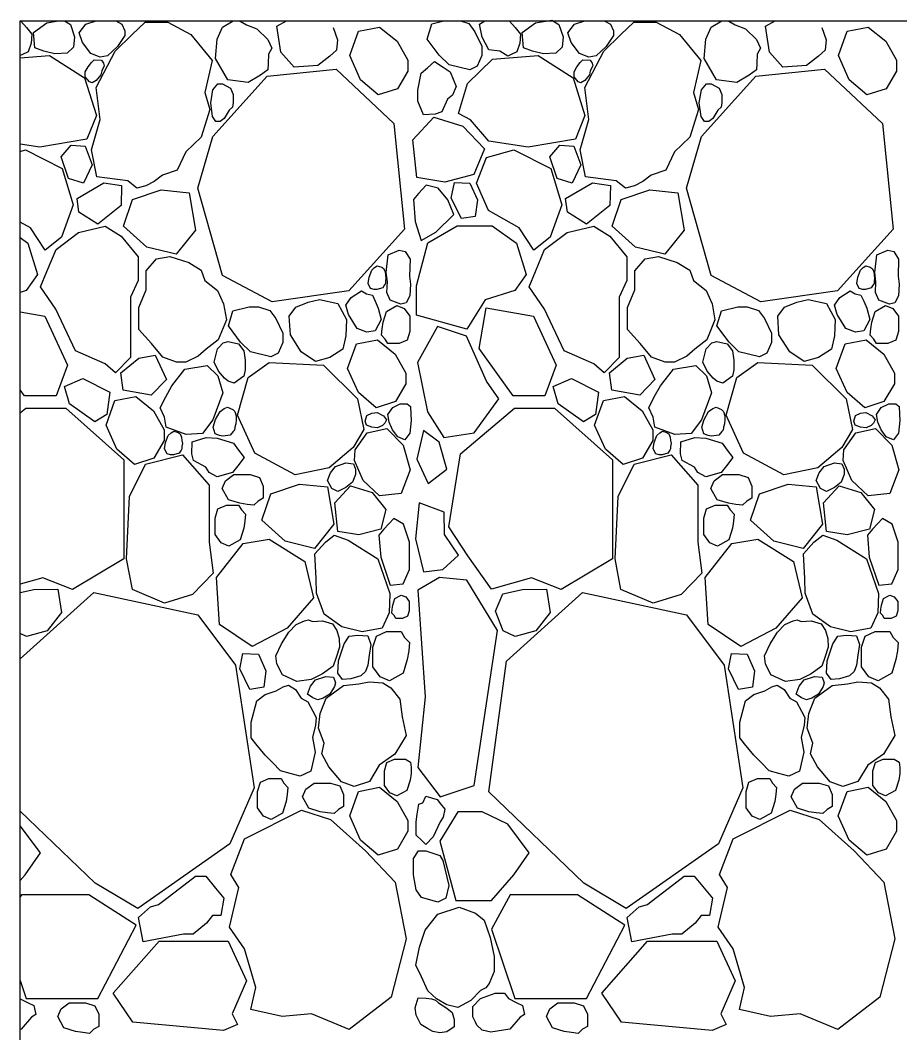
# Model space of a CAD drawing. Header units: millimetres. Extents: x 10227 to 13232, y 2 to 9351.
# Drawn here: x 11408.2 to 11567.2, y 2540.1 to 2723.1 of the extents above; entities that cross this region are included whole.
import ezdxf

# ---------------------------------------------------------------- set-up
doc = ezdxf.new("R2010")
doc.units = ezdxf.units.MM
doc.layers.add('A-FURN', color=9, linetype='Continuous')
doc.layers.add('RETINO', color=20, linetype='Continuous')

msp = doc.modelspace()

# ---------------------------------------------------------------- linework, layer by layer
at = {"layer": 'A-FURN', "ltscale": 0.1}
for p, q in [((11408.18, 2723), (12008.18, 2723)), ((11408.18, 2195.86), (11408.18, 2723))]:
    msp.add_line(p, q, dxfattribs=at)
at = {"layer": 'RETINO'}
for points in [[(11408.18, 2723), (11408.3, 2722.99), (11409.31, 2721.84), (11410.3, 2720.64), (11410.15, 2719.01), (11409.6, 2717.43), (11408.47, 2716.89), (11408.18, 2716.76)], [(11410.79, 2718.17), (11410.6, 2720.92), (11412.99, 2722.65), (11415.11, 2723)], [(11416.15, 2723), (11417.23, 2722.38)], [(11425.73, 2718.39), (11423.96, 2716.71), (11422.62, 2716.45), (11420.95, 2717.16), (11419.44, 2719.12), (11418.84, 2720.88), (11420.02, 2722.45), (11421.88, 2723)], [(11425.41, 2723), (11426.52, 2722.45), (11427.08, 2721.22), (11427.05, 2720.38), (11425.73, 2718.39)], [(11449.31, 2711.9), (11445.63, 2712.36), (11443.45, 2716.23), (11443.73, 2719.73), (11444.71, 2721.91), (11446.62, 2723.01), (11447.87, 2722.99), (11449.04, 2722.31), (11450.9, 2721.61), (11452.89, 2719.65), (11453.6, 2718.07), (11452.98, 2717.02), (11452.94, 2715.34), (11452.91, 2714.19), (11451.56, 2713.19), (11449.31, 2711.9)], [(11455.22, 2717.39), (11454.51, 2722.09), (11456.26, 2723)], [(11489.35, 2714.19), (11485.65, 2715.07), (11483.84, 2716.83), (11481.67, 2719.74), (11482.5, 2722.47), (11484.67, 2723)], [(11487.68, 2723), (11489.15, 2722.52), (11490.23, 2721.07), (11491.51, 2718.43), (11491.51, 2716.74), (11490.67, 2714.82), (11489.35, 2714.19)], [(11494.74, 2717.55), (11492.76, 2717.79), (11491.59, 2720.06), (11491.12, 2722.4), (11492.09, 2723)], [(11496.41, 2723), (11496.53, 2722.99), (11497.54, 2721.84), (11498.52, 2720.64), (11498.38, 2719.01), (11497.82, 2717.43), (11496.7, 2716.89), (11496.19, 2716.67), (11494.74, 2717.55)], [(11499.02, 2718.17), (11498.82, 2720.92), (11501.22, 2722.65), (11504.14, 2723.13)], [(11504.14, 2723.13), (11505.45, 2722.38)], [(11513.96, 2718.39), (11512.19, 2716.71), (11510.84, 2716.45), (11509.18, 2717.16), (11507.67, 2719.12), (11507.06, 2720.88), (11508.25, 2722.45), (11510.11, 2723)], [(11513.63, 2723), (11514.74, 2722.45), (11515.3, 2721.22), (11515.28, 2720.38), (11513.96, 2718.39)], [(11537.53, 2711.9), (11533.86, 2712.36), (11531.68, 2716.23), (11531.95, 2719.73), (11532.94, 2721.91), (11534.85, 2723.01), (11536.1, 2722.99), (11537.26, 2722.31), (11539.13, 2721.61), (11541.11, 2719.65), (11541.83, 2718.07), (11541.21, 2717.02), (11541.17, 2715.34), (11541.14, 2714.19), (11539.79, 2713.19), (11537.53, 2711.9)], [(11543.44, 2717.39), (11542.74, 2722.09), (11544.48, 2723)], [(11417.23, 2722.38), (11417.97, 2720.14), (11417.82, 2718.3)], [(11427.58, 2694.11), (11422.03, 2694.88), (11421.05, 2699.76), (11422.62, 2705.23), (11421.89, 2711.01), (11425.29, 2717.54), (11428.41, 2720.57), (11430.73, 2722.81), (11434.8, 2722.81), (11438.97, 2720.57), (11442.85, 2715.85), (11441.48, 2710.07), (11442.39, 2707.03), (11440.87, 2702.01), (11438.06, 2699.35), (11436.52, 2696.04), (11433.88, 2695.17), (11432.36, 2694.03), (11430.84, 2693.22), (11429.22, 2692.82), (11427.58, 2694.11)], [(11464.69, 2721.81), (11465.44, 2719.57), (11465.29, 2717.73)], [(11476.29, 2710.75), (11472.81, 2709.65), (11469.61, 2712.38), (11467.67, 2716.75), (11469.26, 2721.15), (11473.07, 2721.9), (11476.25, 2719.35), (11478.16, 2715.9), (11478.16, 2713.96), (11476.29, 2710.75)], [(11505.45, 2722.38), (11506.2, 2720.14), (11506.05, 2718.3)], [(11515.8, 2694.11), (11510.25, 2694.88), (11509.28, 2699.76), (11510.84, 2705.23), (11510.12, 2711.01), (11513.52, 2717.54), (11516.64, 2720.57), (11518.96, 2722.81), (11523.02, 2722.81), (11527.2, 2720.57), (11531.07, 2715.85), (11529.71, 2710.07), (11530.62, 2707.03), (11529.1, 2702.01), (11526.29, 2699.35), (11524.75, 2696.04), (11522.11, 2695.17), (11520.59, 2694.03), (11519.07, 2693.22), (11517.44, 2692.82), (11515.8, 2694.11)], [(11552.92, 2721.81), (11553.66, 2719.57), (11553.51, 2717.73)], [(11564.52, 2710.75), (11561.04, 2709.65), (11557.84, 2712.38), (11555.9, 2716.75), (11557.49, 2721.15), (11561.3, 2721.9), (11564.48, 2719.35), (11566.39, 2715.9), (11566.39, 2713.96), (11564.52, 2710.75)], [(11416.64, 2717.22), (11414.43, 2717.06), (11412.43, 2717.58), (11410.79, 2718.17)], [(11417.82, 2718.3), (11416.64, 2717.22)], [(11464.1, 2716.66), (11461.89, 2714.99), (11457.63, 2714.66), (11455.22, 2717.39)], [(11465.29, 2717.73), (11464.1, 2716.66)], [(11504.87, 2717.22), (11502.65, 2717.06), (11500.66, 2717.58), (11499.02, 2718.17)], [(11506.05, 2718.3), (11504.87, 2717.22)], [(11552.33, 2716.66), (11550.12, 2714.99), (11545.85, 2714.66), (11543.44, 2717.39)], [(11553.51, 2717.73), (11552.33, 2716.66)], [(11408.18, 2716.36), (11413.47, 2716.77), (11419.8, 2712.76), (11421.92, 2705.96)], [(11422.72, 2713.25), (11421.9, 2712.26), (11421.19, 2711.83), (11420.67, 2712.01), (11419.93, 2712.91), (11419.93, 2713.83), (11420.42, 2714.71), (11421.03, 2715.53), (11421.55, 2716), (11422.82, 2715.95), (11423.2, 2715.39), (11423.31, 2714.92), (11422.88, 2714.02), (11422.72, 2713.25)], [(11480.98, 2706.07), (11479.94, 2708.51), (11479.94, 2710.51), (11480.54, 2713.55), (11481.69, 2714.55), (11482.99, 2715.66), (11484.53, 2714.67), (11485.83, 2713.83), (11486.89, 2711.15), (11486.21, 2709.59), (11485.29, 2708.91), (11484.29, 2706.6), (11483.11, 2706.19), (11480.98, 2706.07)], [(11510.14, 2705.96), (11508.42, 2701.65), (11499.91, 2700.24), (11492.79, 2701.3), (11489.5, 2705.14), (11487.33, 2706.27), (11488.96, 2711.73), (11493.47, 2716.13), (11501.69, 2716.77), (11508.02, 2712.76), (11510.14, 2705.96)], [(11510.95, 2713.25), (11510.13, 2712.26), (11509.42, 2711.83), (11508.89, 2712.01), (11508.16, 2712.91), (11508.16, 2713.83), (11508.65, 2714.71), (11509.26, 2715.53), (11509.77, 2716), (11511.05, 2715.95), (11511.42, 2715.39), (11511.54, 2714.92), (11511.1, 2714.02), (11510.95, 2713.25)], [(11442.93, 2702.17), (11452.74, 2713.04), (11465.19, 2714.31), (11475.65, 2704.47), (11477.55, 2685.42), (11467.51, 2674.29), (11453.69, 2672.29), (11444.7, 2677.02), (11440.24, 2692.81), (11442.93, 2702.17)], [(11531.16, 2702.17), (11540.96, 2713.04), (11553.41, 2714.31), (11563.87, 2704.47), (11565.78, 2685.42), (11555.74, 2674.29), (11541.91, 2672.29), (11532.92, 2677.02), (11528.47, 2692.81), (11531.16, 2702.17)], [(11445.87, 2706.91), (11444.98, 2705.37), (11444.27, 2704.85), (11443.47, 2704.85), (11442.9, 2705.77), (11442.56, 2708.23), (11442.96, 2710.6), (11443.87, 2711.66), (11444.67, 2711.66), (11446.13, 2710.89), (11446.64, 2709.72), (11446.64, 2708.26), (11446.5, 2707.42), (11445.87, 2706.91)], [(11534.1, 2706.91), (11533.21, 2705.37), (11532.5, 2704.85), (11531.7, 2704.85), (11531.13, 2705.77), (11530.78, 2708.23), (11531.18, 2710.6), (11532.1, 2711.66), (11532.9, 2711.66), (11534.35, 2710.89), (11534.87, 2709.72), (11534.87, 2708.26), (11534.72, 2707.42), (11534.1, 2706.91)], [(11421.92, 2705.96), (11420.19, 2701.65), (11411.69, 2700.24), (11408.18, 2700.76)], [(11484.82, 2693.87), (11479.79, 2694.72), (11479.08, 2701.53), (11482.87, 2705.65), (11488.07, 2704.03), (11492.02, 2699.92), (11490.09, 2695.27), (11484.82, 2693.87)], [(11408.18, 2699.46), (11409.1, 2699.72), (11415.77, 2696.38), (11417.72, 2689.81), (11415.65, 2683.94), (11412.66, 2681.64), (11410.02, 2685.67)], [(11417.4, 2700.58), (11419.92, 2700.37), (11421.14, 2697), (11419.6, 2693.73), (11416.9, 2694.55), (11415.58, 2698.5), (11417.4, 2700.58)], [(11498.24, 2685.67), (11492.72, 2688.78), (11490.54, 2693.73), (11492.38, 2698.34), (11497.32, 2699.72), (11504, 2696.38), (11505.95, 2689.81), (11503.88, 2683.94), (11500.89, 2681.64), (11498.24, 2685.67)], [(11505.63, 2700.58), (11508.14, 2700.37), (11509.37, 2697), (11507.83, 2693.73), (11505.13, 2694.55), (11503.81, 2698.5), (11505.63, 2700.58)], [(11418.74, 2688.47), (11418.43, 2690.98), (11423.25, 2693.8), (11426.49, 2693.3), (11426.43, 2689.71), (11422.18, 2686.3), (11418.74, 2688.47)], [(11490.34, 2687.71), (11487.84, 2687.31), (11485.99, 2691.02), (11486.56, 2693.84), (11489.38, 2693.69), (11490.71, 2690.71), (11490.34, 2687.71)], [(11506.97, 2688.47), (11506.65, 2690.98), (11511.48, 2693.8), (11514.72, 2693.3), (11514.65, 2689.71), (11510.41, 2686.3), (11506.97, 2688.47)], [(11433.6, 2692.49), (11438.67, 2691.98), (11439.83, 2685.23), (11436.33, 2680.87), (11431.04, 2682.15), (11426.82, 2685.98), (11428.44, 2690.75), (11433.6, 2692.49)], [(11479.5, 2686.82), (11480.59, 2683.38), (11483.21, 2684.87), (11486.46, 2688.04), (11485.38, 2690.7), (11483.62, 2692.79), (11481.45, 2693.33), (11480.09, 2691.88), (11479.19, 2690.79), (11479.5, 2686.82)], [(11521.83, 2692.49), (11526.9, 2691.98), (11528.06, 2685.23), (11524.55, 2680.87), (11519.26, 2682.15), (11515.04, 2685.98), (11516.66, 2690.75), (11521.83, 2692.49)], [(11410.02, 2685.67), (11408.18, 2686.7)], [(11423.54, 2661.11), (11418.17, 2663.42), (11414.63, 2670.98), (11411.84, 2675), (11413, 2677.79), (11414.64, 2681.74), (11418.71, 2684.8), (11423.54, 2685.96), (11426.4, 2684.12), (11429.46, 2680.44), (11429.46, 2676.15), (11428.1, 2673.16), (11428.1, 2670.16), (11428.1, 2665.19), (11428.1, 2662.26), (11425.38, 2659.47), (11423.54, 2661.11)], [(11492.15, 2672.67), (11488.81, 2667.35), (11479.75, 2669.88), (11479.75, 2675.19), (11481.79, 2682.97), (11487.04, 2686.04), (11493.37, 2686.04), (11497.8, 2682.9), (11499.5, 2677.24), (11497.46, 2674.31), (11492.15, 2672.67)], [(11511.77, 2661.11), (11506.4, 2663.42), (11502.86, 2670.98), (11500.07, 2675), (11501.23, 2677.79), (11502.86, 2681.74), (11506.94, 2684.8), (11511.77, 2685.96), (11514.62, 2684.12), (11517.69, 2680.44), (11517.69, 2676.15), (11516.33, 2673.16), (11516.33, 2670.16), (11516.33, 2665.19), (11516.33, 2662.26), (11513.6, 2659.47), (11511.77, 2661.11)], [(11408.18, 2683.89), (11409.57, 2682.9), (11411.28, 2677.24), (11409.23, 2674.31), (11408.18, 2673.98)], [(11478.65, 2675.47), (11478.54, 2673.39), (11477.84, 2672.1), (11476.88, 2671.9), (11474.95, 2672.6), (11474.37, 2674), (11474.46, 2675.93), (11474.27, 2677.58), (11474.63, 2680.75), (11476.61, 2681.64), (11477.69, 2681.37), (11478.55, 2679.99), (11478.43, 2676.95), (11478.65, 2675.47)], [(11566.88, 2675.47), (11566.76, 2673.39), (11566.07, 2672.1), (11565.1, 2671.9), (11563.18, 2672.6), (11562.59, 2674), (11562.68, 2675.93), (11562.5, 2677.58), (11562.86, 2680.75), (11564.84, 2681.64), (11565.91, 2681.37), (11566.77, 2679.99), (11566.66, 2676.95), (11566.88, 2675.47)], [(11443.89, 2665.45), (11441.73, 2663.75), (11440.32, 2662.46), (11438.1, 2661.37), (11436.41, 2661.37), (11433.95, 2662.3), (11431.9, 2664.79), (11429.57, 2667.32), (11429.57, 2671.26), (11430.93, 2674.43), (11430.93, 2677.86), (11432.8, 2680.06), (11435.19, 2680.49), (11438.59, 2679.39), (11440.85, 2678), (11441.51, 2676.16), (11443.79, 2674.36), (11444.9, 2671.95), (11445.39, 2669.05), (11443.89, 2665.45)], [(11532.12, 2665.45), (11529.95, 2663.75), (11528.54, 2662.46), (11526.33, 2661.37), (11524.63, 2661.37), (11522.18, 2662.3), (11520.13, 2664.79), (11517.8, 2667.32), (11517.8, 2671.26), (11519.16, 2674.43), (11519.16, 2677.86), (11521.03, 2680.06), (11523.41, 2680.49), (11526.81, 2679.39), (11529.08, 2678), (11529.73, 2676.16), (11532.02, 2674.36), (11533.12, 2671.95), (11533.61, 2669.05), (11532.12, 2665.45)], [(11473.62, 2674.81), (11472.57, 2674.52), (11472.08, 2674.52), (11471.44, 2674.7), (11471, 2675.61), (11471.17, 2676.76), (11471.64, 2678.01), (11472.15, 2678.5), (11472.64, 2678.78), (11473.44, 2678.57), (11473.78, 2678.3), (11474.06, 2677.74), (11474.13, 2677.12), (11474.2, 2676.56), (11474.13, 2676.07), (11474.13, 2675.61), (11473.97, 2675.38), (11473.62, 2674.81)], [(11561.84, 2674.81), (11560.8, 2674.52), (11560.3, 2674.52), (11559.67, 2674.7), (11559.22, 2675.61), (11559.4, 2676.76), (11559.86, 2678.01), (11560.38, 2678.5), (11560.86, 2678.78), (11561.66, 2678.57), (11562, 2678.3), (11562.28, 2677.74), (11562.35, 2677.12), (11562.42, 2676.56), (11562.35, 2676.07), (11562.35, 2675.61), (11562.2, 2675.38), (11561.84, 2674.81)], [(11472.8, 2671.17), (11473.37, 2669.08), (11472.24, 2667.04), (11470.73, 2666.8), (11469.02, 2667.47), (11467.45, 2669.98), (11466.99, 2671.68), (11467.93, 2673.08), (11469.79, 2674.25), (11470.7, 2673.76), (11471.75, 2673.5), (11472.29, 2672.39), (11472.8, 2671.17)], [(11561.03, 2671.17), (11561.59, 2669.08), (11560.47, 2667.04), (11558.96, 2666.8), (11557.25, 2667.47), (11555.68, 2669.98), (11555.22, 2671.68), (11556.16, 2673.08), (11558.02, 2674.25), (11558.93, 2673.76), (11559.97, 2673.5), (11560.51, 2672.39), (11561.03, 2671.17)], [(11458.92, 2663.24), (11456.95, 2666.33), (11456.74, 2669.73), (11457.94, 2671.32), (11460.16, 2672.23), (11462.2, 2672.7), (11465.53, 2672), (11467.11, 2669.09), (11466.96, 2666.18), (11466.44, 2663.73), (11464.06, 2662.27), (11461.51, 2661.53), (11458.92, 2663.24)], [(11473.72, 2668.64), (11474.3, 2670.57), (11476.2, 2671.61), (11477.5, 2671.06), (11478.51, 2669.69), (11478.51, 2666.94), (11478.03, 2665.38), (11476.6, 2664.74), (11474.57, 2664.74), (11474.09, 2665.57), (11473.4, 2666.29), (11473.52, 2667.43), (11473.72, 2668.64)], [(11547.14, 2663.24), (11545.17, 2666.33), (11544.96, 2669.73), (11546.17, 2671.32), (11548.38, 2672.23), (11550.42, 2672.7), (11553.76, 2672), (11555.34, 2669.09), (11555.19, 2666.18), (11554.67, 2663.73), (11552.29, 2662.27), (11549.74, 2661.53), (11547.14, 2663.24)], [(11561.94, 2668.64), (11562.53, 2670.57), (11564.42, 2671.61), (11565.73, 2671.06), (11566.74, 2669.69), (11566.74, 2666.94), (11566.26, 2665.38), (11564.83, 2664.74), (11562.79, 2664.74), (11562.32, 2665.57), (11561.62, 2666.29), (11561.75, 2667.43), (11561.94, 2668.64)], [(11408.18, 2670.48), (11412.63, 2669.7), (11416.71, 2660.88)], [(11453.42, 2662.37), (11449.73, 2663.25), (11447.92, 2665.01), (11445.75, 2667.93), (11446.58, 2670.66), (11449.49, 2671.36), (11451.21, 2671.36), (11453.23, 2670.71), (11454.3, 2669.26), (11455.59, 2666.61), (11455.59, 2664.93), (11454.74, 2663), (11453.42, 2662.37)], [(11502.91, 2655.32), (11497.19, 2655.32), (11491.01, 2663.85), (11492.31, 2671.21), (11500.85, 2669.7), (11504.93, 2660.88)], [(11541.65, 2662.37), (11537.95, 2663.25), (11536.15, 2665.01), (11533.97, 2667.93), (11534.81, 2670.66), (11537.72, 2671.36), (11539.43, 2671.36), (11541.46, 2670.71), (11542.53, 2669.26), (11543.81, 2666.61), (11543.81, 2664.93), (11542.97, 2663), (11541.65, 2662.37)], [(11490.14, 2648.61), (11494.58, 2654.79), (11492.36, 2657.97), (11488.75, 2666.09), (11483.52, 2667.83), (11479.92, 2661.33), (11481.72, 2652.43)], [(11443.2, 2661.42), (11443.78, 2663.8), (11444.8, 2664.86), (11445.7, 2665.14), (11447.6, 2664.68), (11448.54, 2663.43), (11448.78, 2661.74), (11448.78, 2660.01), (11448.56, 2658.85), (11446.79, 2657.62), (11445.71, 2657.99), (11445.07, 2658.52), (11443.96, 2659.75), (11443.2, 2661.42)], [(11475.91, 2654.27), (11472.42, 2653.17), (11469.23, 2655.91), (11467.28, 2660.28), (11468.87, 2664.68), (11472.69, 2665.42), (11475.86, 2662.87), (11477.77, 2659.43), (11477.77, 2657.48), (11475.91, 2654.27)], [(11531.43, 2661.42), (11532.01, 2663.8), (11533.03, 2664.86), (11533.93, 2665.14), (11535.83, 2664.68), (11536.77, 2663.43), (11537, 2661.74), (11537.01, 2660.01), (11536.79, 2658.85), (11535.02, 2657.62), (11533.94, 2657.99), (11533.3, 2658.52), (11532.18, 2659.75), (11531.43, 2661.42)], [(11564.13, 2654.27), (11560.65, 2653.17), (11557.45, 2655.91), (11555.51, 2660.28), (11557.1, 2664.68), (11560.91, 2665.42), (11564.09, 2662.87), (11566, 2659.43), (11566, 2657.48), (11564.13, 2654.27)], [(11432.53, 2662.67), (11434.56, 2658.27), (11431.83, 2655.42), (11426.78, 2656.37), (11426.36, 2659.46), (11429.56, 2662.14), (11432.53, 2662.67)], [(11520.75, 2662.67), (11522.78, 2658.27), (11520.06, 2655.42), (11515.01, 2656.37), (11514.58, 2659.46), (11517.78, 2662.14), (11520.75, 2662.67)], [(11416.71, 2660.88), (11414.68, 2655.32)], [(11435.57, 2657.13), (11437.87, 2660.16), (11441.9, 2660.77), (11443.85, 2658.93), (11444.74, 2655.85), (11442.95, 2650.99), (11441.07, 2648.54), (11438.13, 2648.35), (11434.52, 2649.68), (11434.23, 2651.45), (11433.47, 2653.18), (11434.44, 2655.12), (11435.57, 2657.13)], [(11449.32, 2658.66), (11453.11, 2661.35), (11462.92, 2660.85), (11469.06, 2654.78), (11470.24, 2649.24), (11468.31, 2646.01), (11463.96, 2642.31), (11457.79, 2641.07), (11450.54, 2644.99), (11447.4, 2651.8), (11449.32, 2658.66)], [(11504.93, 2660.88), (11502.91, 2655.32)], [(11523.8, 2657.13), (11526.1, 2660.16), (11530.13, 2660.77), (11532.07, 2658.93), (11532.96, 2655.85), (11531.17, 2650.99), (11529.3, 2648.54), (11526.35, 2648.35), (11522.75, 2649.68), (11522.45, 2651.45), (11521.69, 2653.18), (11522.66, 2655.12), (11523.8, 2657.13)], [(11537.54, 2658.66), (11541.33, 2661.35), (11551.14, 2660.85), (11557.28, 2654.78), (11558.47, 2649.24), (11556.53, 2646.01), (11552.19, 2642.31), (11546.02, 2641.07), (11538.76, 2644.99), (11535.63, 2651.8), (11537.54, 2658.66)], [(11423.79, 2651.97), (11421.64, 2650.65), (11417.07, 2653.87), (11416.19, 2657.03), (11419.48, 2658.45), (11424.34, 2656), (11423.79, 2651.97)], [(11512.02, 2651.97), (11509.87, 2650.65), (11505.3, 2653.87), (11504.41, 2657.03), (11507.7, 2658.45), (11512.57, 2656), (11512.02, 2651.97)], [(11414.68, 2655.32), (11408.96, 2655.32), (11408.18, 2656.4)], [(11432.29, 2644.04), (11428.81, 2642.94), (11425.61, 2645.68), (11423.67, 2650.05), (11425.26, 2654.45), (11429.07, 2655.19), (11432.25, 2652.64), (11434.16, 2649.2), (11434.16, 2647.25), (11432.29, 2644.04)], [(11520.52, 2644.04), (11517.03, 2642.94), (11513.84, 2645.68), (11511.89, 2650.05), (11513.48, 2654.45), (11517.3, 2655.19), (11520.48, 2652.64), (11522.38, 2649.2), (11522.38, 2647.25), (11520.52, 2644.04)], [(11478.54, 2648.55), (11477.61, 2647.4), (11476.33, 2647.9), (11475.37, 2649.2), (11474.79, 2650.54), (11474.56, 2651.94), (11475.42, 2653.21), (11476.78, 2653.88), (11478.03, 2653.88), (11478.61, 2653.39), (11478.7, 2652), (11478.73, 2650.89), (11478.54, 2648.55)], [(11566.77, 2648.55), (11565.84, 2647.4), (11564.55, 2647.9), (11563.6, 2649.2), (11563.02, 2650.54), (11562.78, 2651.94), (11563.64, 2653.21), (11565, 2653.88), (11566.25, 2653.88), (11566.84, 2653.39), (11566.92, 2652), (11566.96, 2650.89), (11566.77, 2648.55)], [(11408.18, 2652.27), (11409.17, 2653.1), (11416.41, 2653.1), (11426.87, 2643.74), (11426.87, 2625.91), (11417.62, 2620.36), (11412.28, 2622.43), (11408.18, 2621.3)], [(11446.09, 2648.22), (11444.75, 2648.05), (11444.14, 2648.14), (11443.39, 2648.48), (11443.02, 2649.69), (11443.44, 2651.07), (11444.25, 2652.52), (11444.97, 2653.02), (11445.62, 2653.28), (11446.56, 2652.86), (11446.93, 2652.47), (11447.17, 2651.73), (11447.14, 2650.97), (11447.12, 2650.26), (11446.94, 2649.67), (11446.86, 2649.11), (11446.63, 2648.86), (11446.09, 2648.22)], [(11472.68, 2649.56), (11471.67, 2649.69), (11470.69, 2650.04), (11470.45, 2650.77), (11470.77, 2651.79), (11471.67, 2652.2), (11472.61, 2652.31), (11473.75, 2651.71), (11474.31, 2651.01), (11474.02, 2650.38), (11473.58, 2649.95), (11472.68, 2649.56)], [(11481.72, 2652.43), (11484.64, 2647.79)], [(11493.25, 2620.43), (11489.02, 2626.46), (11485.55, 2631.69), (11487.64, 2644.86), (11497.39, 2653.1), (11504.64, 2653.1), (11515.1, 2643.74), (11515.1, 2625.91), (11505.84, 2620.36), (11500.51, 2622.43), (11493.25, 2620.43)], [(11534.31, 2648.22), (11532.98, 2648.05), (11532.37, 2648.14), (11531.62, 2648.48), (11531.25, 2649.69), (11531.67, 2651.07), (11532.47, 2652.52), (11533.2, 2653.02), (11533.85, 2653.28), (11534.79, 2652.86), (11535.16, 2652.47), (11535.4, 2651.73), (11535.37, 2650.97), (11535.35, 2650.26), (11535.17, 2649.67), (11535.09, 2649.11), (11534.86, 2648.86), (11534.31, 2648.22)], [(11560.91, 2649.56), (11559.89, 2649.69), (11558.91, 2650.04), (11558.68, 2650.77), (11559, 2651.79), (11559.89, 2652.2), (11560.84, 2652.31), (11561.97, 2651.71), (11562.54, 2651.01), (11562.24, 2650.38), (11561.81, 2649.95), (11560.91, 2649.56)], [(11436.87, 2644.95), (11435.83, 2644.65), (11435.33, 2644.65), (11434.7, 2644.83), (11434.25, 2645.75), (11434.43, 2646.9), (11434.89, 2648.15), (11435.41, 2648.63), (11435.9, 2648.92), (11436.7, 2648.7), (11437.03, 2648.44), (11437.32, 2647.88), (11437.38, 2647.26), (11437.45, 2646.7), (11437.38, 2646.2), (11437.38, 2645.75), (11437.23, 2645.52), (11436.87, 2644.95)], [(11439.21, 2646.99), (11441.74, 2647.82), (11443.73, 2647.65), (11446.71, 2646.79), (11447.6, 2645.54), (11448.6, 2644.16), (11447.47, 2642.71), (11446.52, 2641.49), (11443.76, 2640.67), (11442.27, 2641.48), (11441.67, 2642.46), (11439.46, 2643.66), (11439.16, 2644.87), (11439.21, 2646.99)], [(11470.79, 2648.63), (11474.36, 2649.44), (11477.31, 2646.44), (11478.58, 2641.93), (11476.93, 2637.67), (11473.07, 2637.25), (11470.12, 2640.05), (11468.5, 2643.65), (11468.67, 2645.59), (11470.79, 2648.63)], [(11481.82, 2639.48), (11485.21, 2642.07), (11483.84, 2646.95), (11480.97, 2649.07), (11479.81, 2643.89), (11481.82, 2639.48)], [(11484.64, 2647.79), (11490.14, 2648.61)], [(11525.1, 2644.95), (11524.06, 2644.65), (11523.56, 2644.65), (11522.92, 2644.83), (11522.48, 2645.75), (11522.65, 2646.9), (11523.12, 2648.15), (11523.63, 2648.63), (11524.12, 2648.92), (11524.92, 2648.7), (11525.26, 2648.44), (11525.54, 2647.88), (11525.61, 2647.26), (11525.68, 2646.7), (11525.61, 2646.2), (11525.61, 2645.75), (11525.45, 2645.52), (11525.1, 2644.95)], [(11527.44, 2646.99), (11529.96, 2647.82), (11531.96, 2647.65), (11534.93, 2646.79), (11535.83, 2645.54), (11536.82, 2644.16), (11535.7, 2642.71), (11534.75, 2641.49), (11531.99, 2640.67), (11530.49, 2641.48), (11529.9, 2642.46), (11527.69, 2643.66), (11527.38, 2644.87), (11527.44, 2646.99)], [(11559.02, 2648.63), (11562.58, 2649.44), (11565.54, 2646.44), (11566.81, 2641.93), (11565.16, 2637.67), (11561.3, 2637.25), (11558.34, 2640.05), (11556.73, 2643.65), (11556.89, 2645.59), (11559.02, 2648.63)], [(11434.21, 2617.88), (11428.42, 2620.35), (11427.34, 2625.91), (11427.88, 2637.14), (11430.81, 2643.01), (11437.46, 2644.64), (11442.27, 2639.17), (11442.27, 2628.89), (11442.99, 2623.31), (11439.27, 2619.43), (11434.21, 2617.88)], [(11522.44, 2617.88), (11516.64, 2620.35), (11515.57, 2625.91), (11516.11, 2637.14), (11519.04, 2643.01), (11525.68, 2644.64), (11530.49, 2639.17), (11530.49, 2628.89), (11531.22, 2623.31), (11527.5, 2619.43), (11522.44, 2617.88)], [(11468.17, 2639.73), (11466.94, 2638.75), (11465.5, 2638.06), (11464.46, 2638.58), (11463.67, 2640.02), (11464.18, 2641.44), (11465.07, 2642.59), (11466.95, 2643.2), (11468.32, 2643.07), (11468.7, 2642.07), (11468.69, 2641.14), (11468.17, 2639.73)], [(11556.4, 2639.73), (11555.17, 2638.75), (11553.73, 2638.06), (11552.69, 2638.58), (11551.9, 2640.02), (11552.41, 2641.44), (11553.3, 2642.59), (11555.17, 2643.2), (11556.54, 2643.07), (11556.92, 2642.07), (11556.92, 2641.14), (11556.4, 2639.73)], [(11447.85, 2635.92), (11445.77, 2636.56), (11444.64, 2638.6), (11445.24, 2640), (11446.72, 2641.09), (11449.68, 2641.09), (11451.36, 2640.57), (11452.05, 2639.03), (11452.05, 2636.84), (11451.16, 2636.33), (11450.38, 2635.58), (11449.15, 2635.71), (11447.85, 2635.92)], [(11536.07, 2635.92), (11534, 2636.56), (11532.87, 2638.6), (11533.47, 2640), (11534.95, 2641.09), (11537.9, 2641.09), (11539.59, 2640.57), (11540.27, 2639.03), (11540.27, 2636.84), (11539.38, 2636.33), (11538.61, 2635.58), (11537.37, 2635.71), (11536.07, 2635.92)], [(11458.58, 2639.39), (11463.65, 2638.88), (11464.81, 2632.13), (11461.3, 2627.77), (11456.01, 2629.05), (11451.8, 2632.88), (11453.41, 2637.65), (11458.58, 2639.39)], [(11469.29, 2630.21), (11465.5, 2630.85), (11464.96, 2636), (11467.82, 2639.1), (11471.74, 2637.88), (11474.16, 2634.78), (11473.27, 2631.27), (11469.29, 2630.21)], [(11546.81, 2639.39), (11551.87, 2638.88), (11553.04, 2632.13), (11549.53, 2627.77), (11544.24, 2629.05), (11540.02, 2632.88), (11541.64, 2637.65), (11546.81, 2639.39)], [(11557.51, 2630.21), (11553.72, 2630.85), (11553.19, 2636), (11556.05, 2639.1), (11559.97, 2637.88), (11562.39, 2634.78), (11561.5, 2631.27), (11557.51, 2630.21)], [(11448.52, 2631.4), (11447.89, 2629.32), (11445.85, 2628.19), (11444.45, 2628.79), (11443.36, 2630.27), (11443.36, 2633.23), (11443.87, 2634.91), (11445.41, 2635.6), (11447.61, 2635.6), (11448.12, 2634.71), (11448.87, 2633.93), (11448.73, 2632.7), (11448.52, 2631.4)], [(11484.79, 2630.28), (11484.73, 2634.29), (11480.22, 2636.02), (11479.53, 2629.52), (11480.97, 2623.55)], [(11536.75, 2631.4), (11536.12, 2629.32), (11534.08, 2628.19), (11532.67, 2628.79), (11531.58, 2630.27), (11531.58, 2633.23), (11532.1, 2634.91), (11533.64, 2635.6), (11535.83, 2635.6), (11536.35, 2634.71), (11537.09, 2633.93), (11536.96, 2632.7), (11536.75, 2631.4)], [(11473.26, 2626.2), (11474.98, 2621.15), (11477.3, 2621.36), (11478.47, 2623.98), (11478.48, 2628.87), (11477.37, 2632.17), (11475.65, 2633.19), (11473.84, 2631.26), (11472.94, 2630.17), (11473.26, 2626.2)], [(11561.48, 2626.2), (11563.21, 2621.15), (11565.53, 2621.36), (11566.69, 2623.98), (11566.7, 2628.87), (11565.59, 2632.17), (11563.88, 2633.19), (11562.07, 2631.26), (11561.17, 2630.17), (11561.48, 2626.2)], [(11461.61, 2622.34), (11461.38, 2626.77), (11463.27, 2628.91), (11464.84, 2630.17), (11467.41, 2629.27), (11472.73, 2625.86), (11474.91, 2619.66), (11474.78, 2616.14), (11473.53, 2613.39), (11469.94, 2612.68), (11466.26, 2613.61), (11463.06, 2615.92), (11461.69, 2619.67), (11461.61, 2622.34)], [(11484.49, 2623.97), (11487.33, 2626.55), (11484.79, 2630.28)], [(11549.84, 2622.34), (11549.6, 2626.77), (11551.49, 2628.91), (11553.07, 2630.17), (11555.63, 2629.27), (11560.96, 2625.86), (11563.13, 2619.66), (11563, 2616.14), (11561.76, 2613.39), (11558.17, 2612.68), (11554.48, 2613.61), (11551.29, 2615.92), (11549.92, 2619.67), (11549.84, 2622.34)], [(11443.6, 2622.53), (11448.41, 2628.63), (11453.15, 2629.43)], [(11453.15, 2629.43), (11459.57, 2625.4), (11461.15, 2618.85)], [(11531.83, 2622.53), (11536.63, 2628.63), (11541.38, 2629.43)], [(11541.38, 2629.43), (11547.79, 2625.4), (11549.38, 2618.85)], [(11461.15, 2618.85), (11456.4, 2613.36), (11450.07, 2610.06), (11444.15, 2614.06), (11443.6, 2622.53)], [(11484, 2582.9), (11490.16, 2584.94), (11494.32, 2612.95), (11488.81, 2622.06), (11483.9, 2622.51), (11479.97, 2620.22), (11481.26, 2600.95)], [(11480.97, 2623.55), (11484.49, 2623.97)], [(11549.38, 2618.85), (11544.63, 2613.36), (11538.29, 2610.06), (11532.37, 2614.06), (11531.83, 2622.53)], [(11408.18, 2619.8), (11410.63, 2620.35), (11414.94, 2620.41), (11415.62, 2616.23), (11413.05, 2612.86)], [(11495.32, 2619.56), (11498.86, 2620.35), (11503.17, 2620.41), (11503.84, 2616.23), (11501.27, 2612.86)], [(11408.18, 2607.82), (11421.48, 2619.8), (11440.26, 2615.77), (11447.05, 2606.72), (11450.44, 2584.52), (11446.04, 2574.41)], [(11475.45, 2617.53), (11475.81, 2618.71), (11476.97, 2619.35), (11477.77, 2619.01), (11478.39, 2618.17), (11478.39, 2616.48), (11478.09, 2615.52), (11477.22, 2615.13), (11475.97, 2615.13), (11475.68, 2615.64), (11475.25, 2616.08), (11475.33, 2616.78), (11475.45, 2617.53)], [(11534.27, 2574.41), (11517.6, 2562.76), (11509.94, 2567.34), (11492.77, 2583.83), (11495.98, 2607.43), (11509.71, 2619.8), (11528.48, 2615.77), (11535.27, 2606.72), (11538.67, 2584.52), (11534.27, 2574.41)], [(11495.38, 2612.92), (11494, 2616.45), (11495.32, 2619.56)], [(11563.67, 2617.53), (11564.03, 2618.71), (11565.19, 2619.35), (11565.99, 2619.01), (11566.62, 2618.17), (11566.62, 2616.48), (11566.32, 2615.52), (11565.44, 2615.13), (11564.19, 2615.13), (11563.9, 2615.64), (11563.48, 2616.08), (11563.55, 2616.78), (11563.67, 2617.53)], [(11460.92, 2614.59), (11462.73, 2614.67), (11464.55, 2614.16), (11465.36, 2612.94), (11465.77, 2611.49), (11465.84, 2609.94), (11465.22, 2608.07), (11464.69, 2606.49), (11462.75, 2605.15), (11460.72, 2604.09), (11458.12, 2603.72), (11455.5, 2604.96), (11454.51, 2606.95), (11454.34, 2608.39), (11455.33, 2610.54), (11456.65, 2612.66), (11457.97, 2614.04), (11459.5, 2614.72), (11460.21, 2614.85), (11460.92, 2614.59)], [(11549.15, 2614.59), (11550.96, 2614.67), (11552.78, 2614.16), (11553.59, 2612.94), (11554, 2611.49), (11554.07, 2609.94), (11553.45, 2608.07), (11552.92, 2606.49), (11550.97, 2605.15), (11548.95, 2604.09), (11546.34, 2603.72), (11543.72, 2604.96), (11542.74, 2606.95), (11542.56, 2608.39), (11543.56, 2610.54), (11544.88, 2612.66), (11546.2, 2614.04), (11547.73, 2614.72), (11548.43, 2614.85), (11549.15, 2614.59)], [(11413.05, 2612.86), (11409.3, 2611.84), (11408.18, 2612.4)], [(11469.7, 2604.78), (11467.89, 2604.23), (11466.38, 2604.12), (11465.54, 2605.23), (11465.64, 2607.49), (11466.67, 2610.53), (11467.58, 2611.95), (11469.14, 2612.08), (11470.95, 2612), (11471.48, 2610.41), (11471.2, 2608.47), (11470.93, 2606.67), (11470.54, 2605.53), (11469.7, 2604.78)], [(11478.06, 2607.73), (11477.3, 2605.24), (11474.86, 2603.89), (11473.17, 2604.61), (11471.86, 2606.38), (11471.86, 2609.93), (11472.48, 2611.95), (11474.33, 2612.77), (11476.96, 2612.77), (11477.58, 2611.7), (11478.48, 2610.77), (11478.31, 2609.29), (11478.06, 2607.73)], [(11501.27, 2612.86), (11497.53, 2611.84), (11495.38, 2612.92)], [(11557.93, 2604.78), (11556.12, 2604.23), (11554.61, 2604.12), (11553.77, 2605.23), (11553.87, 2607.49), (11554.89, 2610.53), (11555.8, 2611.95), (11557.36, 2612.08), (11559.17, 2612), (11559.71, 2610.41), (11559.43, 2608.47), (11559.16, 2606.67), (11558.77, 2605.53), (11557.93, 2604.78)], [(11566.29, 2607.73), (11565.53, 2605.24), (11563.08, 2603.89), (11561.4, 2604.61), (11560.09, 2606.38), (11560.09, 2609.93), (11560.71, 2611.95), (11562.56, 2612.77), (11565.19, 2612.77), (11565.8, 2611.7), (11566.7, 2610.77), (11566.54, 2609.29), (11566.29, 2607.73)], [(11452.15, 2602.69), (11449.66, 2602.29), (11447.81, 2606.01), (11448.38, 2608.82), (11451.2, 2608.67), (11452.53, 2605.69), (11452.15, 2602.69)], [(11540.38, 2602.69), (11537.89, 2602.29), (11536.04, 2606.01), (11536.61, 2608.82), (11539.43, 2608.67), (11540.76, 2605.69), (11540.38, 2602.69)], [(11464.09, 2601.45), (11462.86, 2600.76), (11461.9, 2600.46), (11460.99, 2600.79), (11460.07, 2601.45), (11460.57, 2602.87), (11461.47, 2604.02), (11463.34, 2604.63), (11464.71, 2604.5), (11465.09, 2603.5), (11464.9, 2602.82), (11464.09, 2601.45)], [(11552.31, 2601.45), (11551.09, 2600.76), (11550.12, 2600.46), (11549.22, 2600.79), (11548.29, 2601.45), (11548.8, 2602.87), (11549.69, 2604.02), (11551.57, 2604.63), (11552.94, 2604.5), (11553.32, 2603.5), (11553.12, 2602.82), (11552.31, 2601.45)], [(11461.43, 2590.99), (11460.64, 2587.53), (11458.74, 2586.67), (11456.9, 2587.15), (11455.16, 2587.61), (11453.71, 2589.09), (11452.38, 2590.44), (11450.74, 2592.46), (11449.85, 2593.55), (11449.85, 2596.42), (11450.91, 2600.25), (11452.4, 2601.39), (11454.41, 2602.08), (11455.66, 2602.77), (11456.63, 2603.07), (11457.85, 2602.31), (11458.88, 2600.73), (11460.13, 2600.05), (11460.99, 2598.41), (11461.6, 2597.24), (11461.48, 2595.83), (11460.94, 2593.65), (11461.43, 2590.99)], [(11466.56, 2603.01), (11469.3, 2603.34), (11471.18, 2603.71), (11473.64, 2603.49), (11475.08, 2602.62), (11476.7, 2600.55), (11477.16, 2597.35), (11477.84, 2593.99), (11475.79, 2590.61), (11472.99, 2588.61), (11471.21, 2585.68), (11468.47, 2584.77), (11466.2, 2585.64), (11463.87, 2588.34), (11462.65, 2590.71), (11463.05, 2592.62), (11462.03, 2595.34), (11462.34, 2597.98), (11463.43, 2600.71), (11466.56, 2603.01)], [(11549.66, 2590.99), (11548.86, 2587.53), (11546.97, 2586.67), (11545.12, 2587.15), (11543.39, 2587.61), (11541.94, 2589.09), (11540.61, 2590.44), (11538.97, 2592.46), (11538.08, 2593.55), (11538.08, 2596.42), (11539.14, 2600.25), (11540.63, 2601.39), (11542.64, 2602.08), (11543.89, 2602.77), (11544.86, 2603.07), (11546.08, 2602.31), (11547.11, 2600.73), (11548.35, 2600.05), (11549.22, 2598.41), (11549.83, 2597.24), (11549.71, 2595.83), (11549.16, 2593.65), (11549.66, 2590.99)], [(11554.79, 2603.01), (11557.53, 2603.34), (11559.4, 2603.71), (11561.86, 2603.49), (11563.31, 2602.62), (11564.93, 2600.55), (11565.39, 2597.35), (11566.07, 2593.99), (11564.02, 2590.61), (11561.21, 2588.61), (11559.43, 2585.68), (11556.69, 2584.77), (11554.43, 2585.64), (11552.1, 2588.34), (11550.88, 2590.71), (11551.28, 2592.62), (11550.26, 2595.34), (11550.56, 2597.98), (11551.65, 2600.71), (11554.79, 2603.01)], [(11481.26, 2600.95), (11479.98, 2588.19)], [(11478.56, 2585.95), (11478, 2584.08), (11476.16, 2583.07), (11474.9, 2583.61), (11473.92, 2584.94), (11473.92, 2587.6), (11474.38, 2589.12), (11475.77, 2589.73), (11477.74, 2589.73), (11478.62, 2589.17), (11478.77, 2588.23), (11478.75, 2587.12), (11478.56, 2585.95)], [(11566.79, 2585.95), (11566.22, 2584.08), (11564.39, 2583.07), (11563.12, 2583.61), (11562.14, 2584.94), (11562.14, 2587.6), (11562.61, 2589.12), (11563.99, 2589.73), (11565.97, 2589.73), (11566.84, 2589.17), (11566.99, 2588.23), (11566.98, 2587.12), (11566.79, 2585.95)], [(11479.98, 2588.19), (11484, 2582.9)], [(11456.18, 2582.05), (11455.54, 2579.97), (11453.51, 2578.85), (11452.1, 2579.44), (11451.01, 2580.92), (11451.01, 2583.88), (11451.53, 2585.56), (11453.07, 2586.25), (11455.26, 2586.25), (11455.77, 2585.36), (11456.52, 2584.58), (11456.39, 2583.35), (11456.18, 2582.05)], [(11544.4, 2582.05), (11543.77, 2579.97), (11541.73, 2578.85), (11540.33, 2579.44), (11539.24, 2580.92), (11539.24, 2583.88), (11539.75, 2585.56), (11541.3, 2586.25), (11543.49, 2586.25), (11544, 2585.36), (11544.75, 2584.58), (11544.61, 2583.35), (11544.4, 2582.05)], [(11462.34, 2580.23), (11460.27, 2580.87), (11459.14, 2582.9), (11459.74, 2584.31), (11461.22, 2585.4), (11464.17, 2585.4), (11465.86, 2584.88), (11466.54, 2583.34), (11466.54, 2581.15), (11465.65, 2580.64), (11464.88, 2579.89), (11463.64, 2580.02), (11462.34, 2580.23)], [(11476.28, 2573.49), (11472.79, 2572.38), (11469.6, 2575.12), (11467.66, 2579.49), (11469.24, 2583.89), (11473.06, 2584.64), (11476.24, 2582.09), (11478.14, 2578.64), (11478.14, 2576.7), (11476.28, 2573.49)], [(11550.57, 2580.23), (11548.49, 2580.87), (11547.37, 2582.9), (11547.96, 2584.31), (11549.44, 2585.4), (11552.4, 2585.4), (11554.08, 2584.88), (11554.77, 2583.34), (11554.77, 2581.15), (11553.88, 2580.64), (11553.1, 2579.89), (11551.87, 2580.02), (11550.57, 2580.23)], [(11564.51, 2573.49), (11561.02, 2572.38), (11557.83, 2575.12), (11555.88, 2579.49), (11557.47, 2583.89), (11561.28, 2584.64), (11564.46, 2582.09), (11566.37, 2578.64), (11566.37, 2576.7), (11564.51, 2573.49)], [(11483.98, 2578.39), (11482.71, 2575.72), (11481.41, 2574.32), (11480.69, 2575.01), (11479.66, 2576), (11479.66, 2578.38), (11479.87, 2579.81), (11480.14, 2581.61), (11480.86, 2581.82), (11481.41, 2583.06), (11483.45, 2582.41), (11484.05, 2581.65), (11484.84, 2580.67), (11484.56, 2579.23), (11483.98, 2578.39)], [(11446.04, 2574.41), (11429.38, 2562.76), (11421.71, 2567.34), (11408.18, 2580.34)], [(11455.44, 2543.27), (11449.82, 2544.52), (11450.71, 2548.52), (11448.68, 2555.5), (11445.96, 2559.36), (11447.63, 2566.55), (11446.23, 2568.92), (11448.68, 2575.33), (11458.94, 2580.51), (11464.2, 2578.84), (11470.54, 2573.15), (11475.87, 2567.53), (11477.83, 2557.28), (11475.17, 2546.75), (11467.54, 2540.93), (11460.76, 2543.71), (11455.44, 2543.27)], [(11497.28, 2568.83), (11500.09, 2572.82), (11496.19, 2578.01), (11491.56, 2580.19), (11487.2, 2580.19), (11483.93, 2574.92), (11486.83, 2564.19), (11493.28, 2564.19), (11497.28, 2568.83)], [(11543.66, 2543.27), (11538.05, 2544.52), (11538.94, 2548.52), (11536.91, 2555.5), (11534.19, 2559.36), (11535.86, 2566.55), (11534.45, 2568.92), (11536.91, 2575.33), (11547.17, 2580.51), (11552.43, 2578.84), (11558.77, 2573.15), (11564.1, 2567.53), (11566.06, 2557.28), (11563.4, 2546.75), (11555.77, 2540.93), (11548.99, 2543.71), (11543.66, 2543.27)], [(11409.05, 2568.83), (11411.86, 2572.82), (11408.18, 2577.71)], [(11485.01, 2564.63), (11483.57, 2563.91), (11482.13, 2564.31), (11480.61, 2564.73), (11479.66, 2566.15), (11479.21, 2568.86), (11479.21, 2571.8), (11480.08, 2573.17), (11481.42, 2573.17), (11483.94, 2572.35), (11484.46, 2571.43), (11485.54, 2566.89), (11485.01, 2564.63)], [(11408.18, 2567.82), (11409.05, 2568.83)], [(11441.81, 2560.11), (11439.42, 2558.13), (11437.66, 2558.13), (11430.39, 2556.73), (11429.51, 2561.15), (11431.69, 2563.07), (11433.17, 2563.45), (11433.87, 2564.01), (11436.93, 2566.35), (11439.84, 2568.57), (11441.66, 2568.57), (11443.42, 2566.45), (11444.95, 2564.61), (11444.41, 2561.51), (11442.9, 2561.51), (11441.81, 2560.11)], [(11530.04, 2560.11), (11527.65, 2558.13), (11525.88, 2558.13), (11518.61, 2556.73), (11517.73, 2561.15), (11519.91, 2563.07), (11521.4, 2563.45), (11522.09, 2564.01), (11525.16, 2566.35), (11528.07, 2568.57), (11529.88, 2568.57), (11531.65, 2566.45), (11533.18, 2564.61), (11532.63, 2561.51), (11531.13, 2561.51), (11530.04, 2560.11)], [(11429.12, 2559.73), (11420.57, 2565.25), (11408.4, 2565.25), (11408.18, 2564.85)], [(11517.34, 2559.73), (11508.79, 2565.25), (11496.62, 2565.25), (11493.29, 2559.01), (11497.49, 2546.53), (11510.39, 2546.53), (11517.34, 2559.73)], [(11491.28, 2547.97), (11489.52, 2546.14), (11487.18, 2544.89), (11485.17, 2545.35), (11483.35, 2546.42), (11481.78, 2547.92), (11480.6, 2550.43), (11479.6, 2552.54), (11480.28, 2555.79), (11481.31, 2558.83), (11483.6, 2561.73), (11487.45, 2563.01), (11490.39, 2561.94), (11491.96, 2560.65), (11493.03, 2557.51), (11493.74, 2554.07), (11493.74, 2551.39), (11492.85, 2549.21), (11492.26, 2548.41), (11491.28, 2547.97)], [(11408.18, 2549.75), (11409.27, 2546.53), (11422.16, 2546.53), (11429.12, 2559.73)], [(11446.44, 2543.74), (11447.38, 2541.8), (11444.86, 2540.75), (11428.49, 2542.23), (11424.95, 2547.45), (11433.24, 2556.87), (11445.72, 2556.87), (11449.01, 2549.72), (11446.44, 2543.74)], [(11534.67, 2543.74), (11535.61, 2541.8), (11533.08, 2540.75), (11516.72, 2542.23), (11513.17, 2547.45), (11521.46, 2556.87), (11533.95, 2556.87), (11537.23, 2549.72), (11534.67, 2543.74)], [(11498.42, 2543.11), (11496.59, 2540.95), (11493.12, 2540.43), (11491.59, 2540.76), (11490.59, 2541.7), (11490.35, 2542.21), (11489.88, 2543.21), (11489.88, 2545.08), (11491.29, 2546.48), (11493.9, 2547.48), (11495.63, 2547.48), (11496.33, 2546.49), (11497.85, 2545.75), (11498.88, 2545.26), (11499.24, 2543.61), (11498.42, 2543.11)], [(11408.18, 2546.45), (11409.62, 2545.75), (11410.65, 2545.26), (11411.01, 2543.61), (11410.19, 2543.11)], [(11418.15, 2540.55), (11416.07, 2541.19), (11414.95, 2543.23), (11415.55, 2544.63), (11417.02, 2545.72), (11419.98, 2545.72), (11421.67, 2545.2), (11422.35, 2543.66), (11422.35, 2541.47), (11421.46, 2540.96), (11420.68, 2540.21), (11419.45, 2540.34), (11418.15, 2540.55)], [(11483.67, 2545.72), (11485.2, 2544.78), (11486.16, 2543.98), (11486.55, 2542.72), (11486.55, 2541.37), (11485.18, 2540.48), (11483.94, 2540.31), (11482.68, 2540.53), (11481.7, 2541.06), (11480.52, 2541.83), (11479.67, 2543.49), (11479.48, 2544.82), (11480.05, 2546.62), (11481.47, 2546.59), (11482.46, 2546.43), (11483.14, 2546.19), (11483.67, 2545.72)], [(11506.38, 2540.55), (11504.3, 2541.19), (11503.17, 2543.23), (11503.77, 2544.63), (11505.25, 2545.72), (11508.21, 2545.72), (11509.89, 2545.2), (11510.58, 2543.66), (11510.58, 2541.47), (11509.69, 2540.96), (11508.91, 2540.21), (11507.68, 2540.34), (11506.38, 2540.55)], [(11410.19, 2543.11), (11408.37, 2540.95), (11408.18, 2540.93)]]:
    msp.add_lwpolyline(points, dxfattribs=at)

doc.saveas('drawing.dxf')
